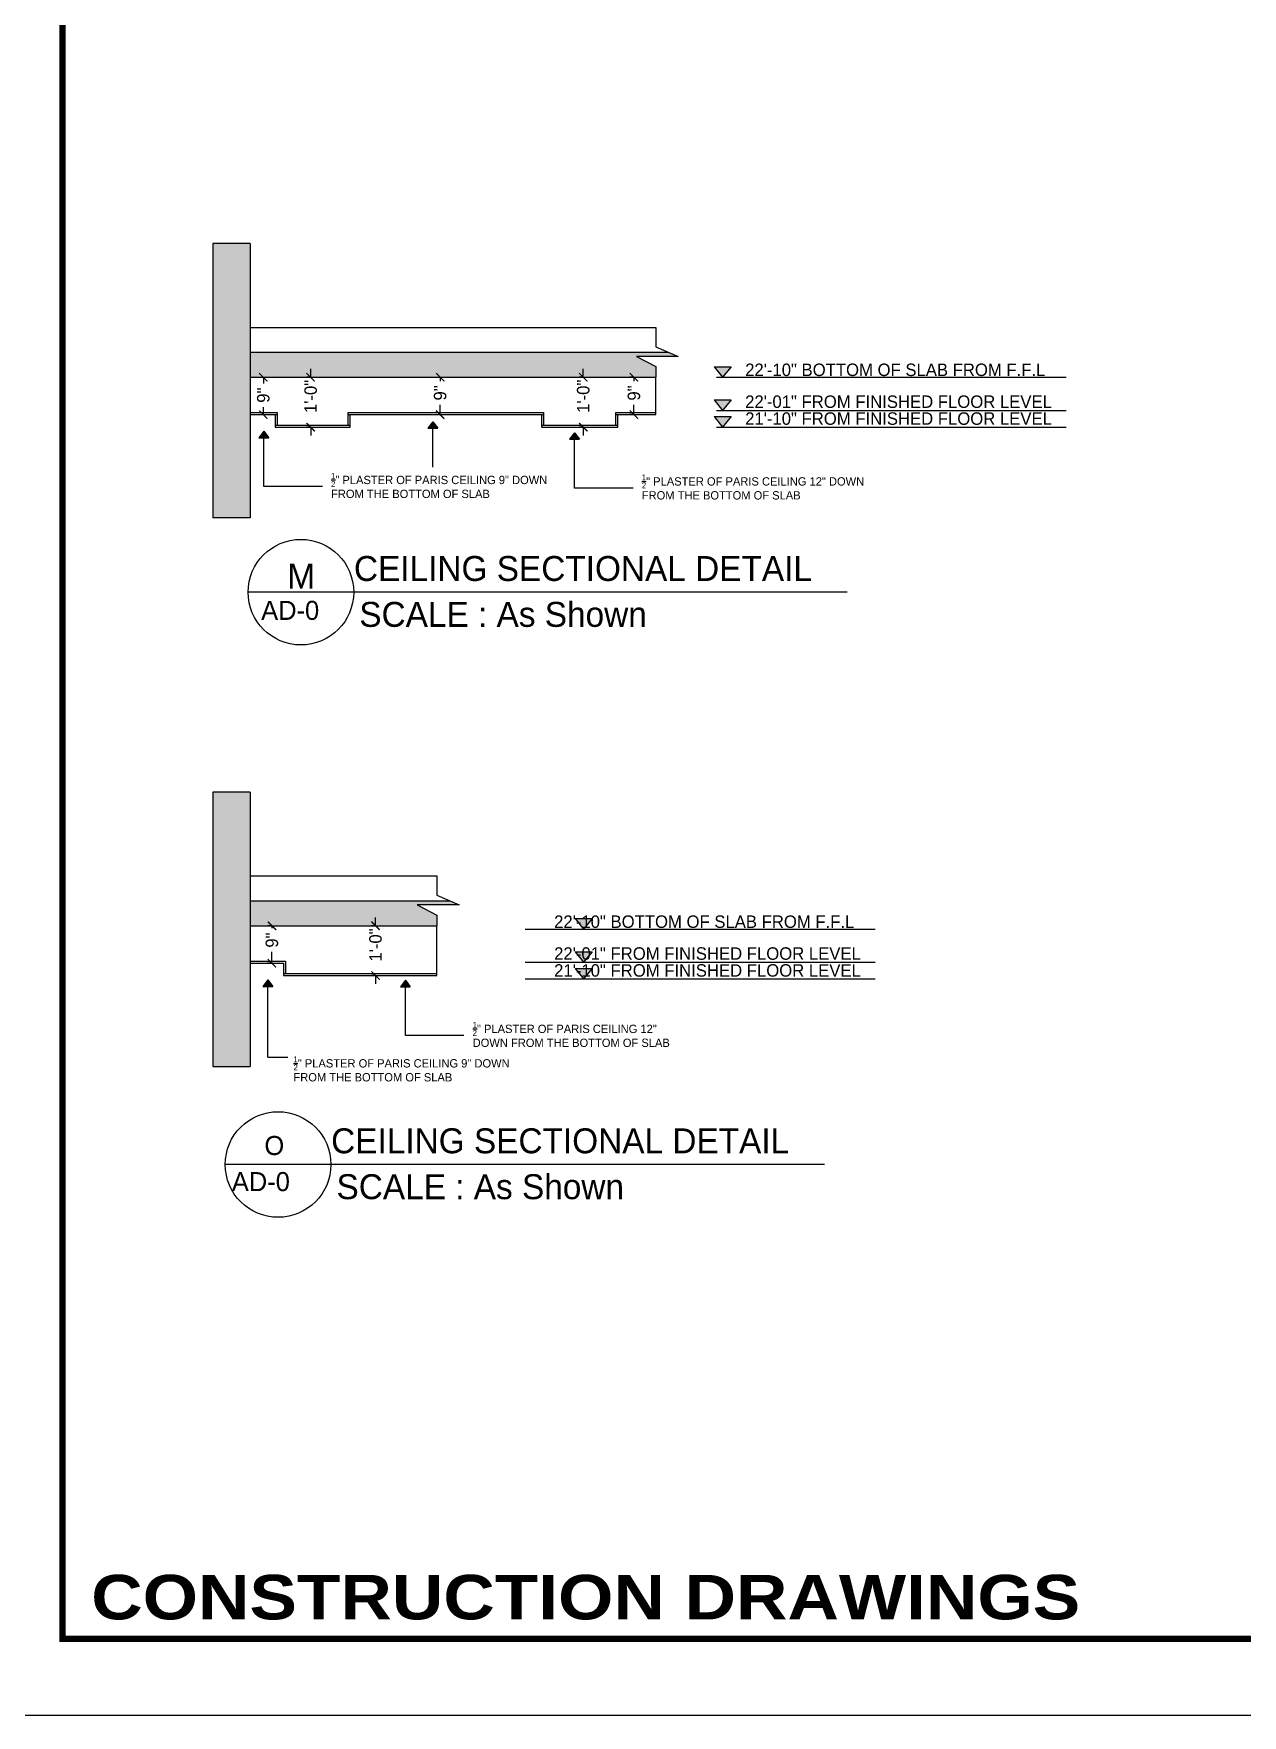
# Model space of a CAD drawing. Extents: x 10753 to 18704, y -5361 to 1140.
# Drawn here: x 15827 to 16117.6, y -2815 to -2410.6 of the extents above; entities that cross this region are included whole.
import ezdxf
from ezdxf.enums import TextEntityAlignment as Align

# ---------------------------------------------------------------- set-up
doc = ezdxf.new("R2010")
doc.units = 0
doc.header["$LTSCALE"] = 30
doc.header["$MEASUREMENT"] = 0
doc.header["$PDMODE"] = 3
doc.layers.get('0').update_dxf_attribs({"linetype": 'CONTINUOUS'})
doc.layers.get('DEFPOINTS').update_dxf_attribs({"linetype": 'CONTINUOUS'})
for name, color, linetype in [('Ceiling Plans', 165, 'CONTINUOUS'), ('CEILING SECTION', 33, 'CONTINUOUS'), ('furniture', 9, 'CONTINUOUS'), ('layout', 2, 'CONTINUOUS'), ('SEAL', 1, 'CONTINUOUS'), ('TEXT', 13, 'CONTINUOUS'), ('TXT', 3, 'CONTINUOUS'), ('WALL', 2, 'CONTINUOUS'), ('Walls Hatch', 51, 'CONTINUOUS'), ('WL', 9, 'CONTINUOUS')]:
    doc.layers.add(name, color=color, linetype=linetype)
doc.styles.add('EE', font='eurr____.ttf')
doc.styles.get("Standard").update_dxf_attribs({"font": 'stylu.ttf', "height": 3})
doc.styles.add('STYLE3', font='ariblk.ttf', dxfattribs={"height": 1})
doc.dimstyles.new('D1', dxfattribs={"dimtxt": 6, "dimasz": 5, "dimexe": 1, "dimexo": 2, "dimgap": 1, "dimtad": 1, "dimdec": 4, "dimzin": 3, "dimdsep": 46, "dimlunit": 4, "dimtxsty": 'Standard', "dimcen": 3, "dimclrd": 7, "dimclre": 7, "dimclrt": 2, "dimadec": 0, "dimazin": 0, "dimtfac": 1, "dimtdec": 4, "dimtofl": 0, "dimtmove": 2, "dimatfit": 3, "dimfxl": 1, "dimfrac": 2, "dimtolj": 1, "dimtzin": 1, "dimarcsym": 0})

# ---------------------------------------------------------------- blocks, each defined once
blk = doc.blocks.new('_ArchTick')
at = {"color": 0, "linetype": 'ByBlock', "const_width": 0.15}
blk.add_lwpolyline([(-0.5, -0.5), (0.5, 0.5)], dxfattribs=at)
blk = doc.blocks.new('*D742')
at = {"layer": 'Ceiling Plans', "color": 4, "lineweight": -2, "transparency": 16777216}
for p, q in [((15959.13, -2493.21), (15959.13, -2491.21)), ((15959.13, -2493.21), (15958.13, -2493.21)), ((15959.13, -2505.21), (15958.13, -2505.21)), ((15959.13, -2505.21), (15959.13, -2507.21))]:
    blk.add_line(p, q, dxfattribs=at)
at = {"layer": 'DEFPOINTS', "color": 0, "transparency": 16777216}
for p in [(15959.13, -2493.21), (15959.18, -2493.21), (15959.18, -2505.21)]:
    blk.add_point(p, dxfattribs=at)
at = {"layer": 'Ceiling Plans', "color": 4, "lineweight": -2, "transparency": 16777216, "xscale": 2, "yscale": 2, "zscale": 2}
for p, rotation in [((15959.13, -2493.21), 270), ((15959.13, -2505.21), 90)]:
    blk.add_blockref('_ArchTick', p, dxfattribs=dict(at, rotation=rotation))
at = {"layer": 'Ceiling Plans', "color": 4, "transparency": 16777216, "insert": (15959.13, -2497.79), "char_height": 3, "attachment_point": 5, "rotation": 90}
blk.add_mtext('\\A1;1\'-0"', dxfattribs=at)
blk = doc.blocks.new('*D743')
at = {"layer": 'Ceiling Plans', "color": 4, "lineweight": -2, "transparency": 16777216}
for p, q in [((15924.73, -2493.21), (15925.73, -2493.21)), ((15924.73, -2493.21), (15924.73, -2494.13)), ((15924.73, -2502.21), (15924.73, -2499.83)), ((15924.73, -2502.21), (15925.73, -2502.21))]:
    blk.add_line(p, q, dxfattribs=at)
at = {"layer": 'DEFPOINTS', "color": 0, "transparency": 16777216}
for p in [(15924.58, -2493.21), (15924.73, -2493.21), (15924.58, -2502.21)]:
    blk.add_point(p, dxfattribs=at)
at = {"layer": 'Ceiling Plans', "color": 4, "lineweight": -2, "transparency": 16777216, "xscale": 2, "yscale": 2, "zscale": 2}
for p, rotation in [((15924.73, -2493.21), 90), ((15924.73, -2502.21), 270)]:
    blk.add_blockref('_ArchTick', p, dxfattribs=dict(at, rotation=rotation))
at = {"layer": 'Ceiling Plans', "color": 4, "transparency": 16777216, "insert": (15924.73, -2496.98), "char_height": 3, "attachment_point": 5, "rotation": 90}
blk.add_mtext('\\A1;9"', dxfattribs=at)
blk = doc.blocks.new('*D744')
at = {"layer": 'Ceiling Plans', "color": 4, "lineweight": -2, "transparency": 16777216}
for p, q in [((15893.59, -2493.21), (15893.59, -2491.21)), ((15893.59, -2493.21), (15892.59, -2493.21)), ((15893.59, -2505.21), (15892.59, -2505.21)), ((15893.59, -2505.21), (15893.59, -2507.21))]:
    blk.add_line(p, q, dxfattribs=at)
at = {"layer": 'DEFPOINTS', "color": 0, "transparency": 16777216}
for p in [(15893.59, -2493.21), (15893.59, -2493.21), (15893.59, -2505.21)]:
    blk.add_point(p, dxfattribs=at)
at = {"layer": 'Ceiling Plans', "color": 4, "lineweight": -2, "transparency": 16777216, "xscale": 2, "yscale": 2, "zscale": 2}
for p, rotation in [((15893.59, -2493.21), 270), ((15893.59, -2505.21), 90)]:
    blk.add_blockref('_ArchTick', p, dxfattribs=dict(at, rotation=rotation))
at = {"layer": 'Ceiling Plans', "color": 4, "transparency": 16777216, "insert": (15893.59, -2497.83), "char_height": 3, "attachment_point": 5, "rotation": 90}
blk.add_mtext('\\A1;1\'-0"', dxfattribs=at)
blk = doc.blocks.new('*D737')
at = {"color": 4, "lineweight": -2, "transparency": 16777216}
for p, q in [((15971.32, -2493.21), (15970.32, -2493.21)), ((15971.32, -2493.21), (15971.32, -2494.15)), ((15971.32, -2502.21), (15970.32, -2502.21)), ((15971.32, -2502.21), (15971.32, -2499.85))]:
    blk.add_line(p, q, dxfattribs=at)
at = {"layer": 'DEFPOINTS', "color": 0, "transparency": 16777216}
for p in [(15971.32, -2493.21), (15971.54, -2493.21), (15971.54, -2502.21)]:
    blk.add_point(p, dxfattribs=at)
at = {"color": 4, "lineweight": -2, "transparency": 16777216, "xscale": 2, "yscale": 2, "zscale": 2}
for p, rotation in [((15971.32, -2493.21), 90), ((15971.32, -2502.21), 270)]:
    blk.add_blockref('_ArchTick', p, dxfattribs=dict(at, rotation=rotation))
at = {"color": 4, "transparency": 16777216, "insert": (15971.32, -2497), "char_height": 3, "attachment_point": 5, "rotation": 90}
blk.add_mtext('\\A1;9"', dxfattribs=at)
blk = doc.blocks.new('*D738')
at = {"layer": 'Ceiling Plans', "color": 4, "lineweight": -2, "transparency": 16777216}
for p, q in [((15909.19, -2625.12), (15909.19, -2623.12)), ((15909.19, -2625.12), (15908.19, -2625.12)), ((15909.19, -2637.12), (15908.19, -2637.12)), ((15909.19, -2637.12), (15909.19, -2639.12))]:
    blk.add_line(p, q, dxfattribs=at)
at = {"layer": 'DEFPOINTS', "color": 0, "transparency": 16777216}
for p in [(15909.19, -2625.12), (15909.19, -2625.12), (15909.19, -2637.12)]:
    blk.add_point(p, dxfattribs=at)
at = {"layer": 'Ceiling Plans', "color": 4, "lineweight": -2, "transparency": 16777216, "xscale": 2, "yscale": 2, "zscale": 2}
for p, rotation in [((15909.19, -2625.12), 270), ((15909.19, -2637.12), 90)]:
    blk.add_blockref('_ArchTick', p, dxfattribs=dict(at, rotation=rotation))
at = {"layer": 'Ceiling Plans', "color": 4, "transparency": 16777216, "insert": (15909.19, -2629.75), "char_height": 3, "attachment_point": 5, "rotation": 90}
blk.add_mtext('\\A1;1\'-0"', dxfattribs=at)
blk = doc.blocks.new('*D739')
at = {"layer": 'Ceiling Plans', "color": 4, "lineweight": -2, "transparency": 16777216}
for p, q in [((15884.28, -2625.12), (15883.28, -2625.12)), ((15884.28, -2625.12), (15884.28, -2625.71)), ((15884.28, -2634.12), (15884.28, -2631.41)), ((15884.28, -2634.12), (15883.28, -2634.12))]:
    blk.add_line(p, q, dxfattribs=at)
at = {"layer": 'DEFPOINTS', "color": 0, "transparency": 16777216}
for p in [(15884.28, -2625.12), (15884.66, -2625.12), (15884.66, -2634.12)]:
    blk.add_point(p, dxfattribs=at)
at = {"layer": 'Ceiling Plans', "color": 4, "lineweight": -2, "transparency": 16777216, "xscale": 2, "yscale": 2, "zscale": 2}
for p, rotation in [((15884.28, -2625.12), 90), ((15884.28, -2634.12), 270)]:
    blk.add_blockref('_ArchTick', p, dxfattribs=dict(at, rotation=rotation))
at = {"layer": 'Ceiling Plans', "color": 4, "transparency": 16777216, "insert": (15884.28, -2628.56), "char_height": 3, "attachment_point": 5, "rotation": 90}
blk.add_mtext('\\A1;9"', dxfattribs=at)
blk = doc.blocks.new('*D740')
at = {"color": 4, "lineweight": -2, "transparency": 16777216}
for p, q in [((15882.21, -2493.21), (15883.21, -2493.21)), ((15882.21, -2493.21), (15882.21, -2494.68)), ((15882.21, -2502.21), (15882.21, -2500.38)), ((15882.21, -2502.21), (15883.21, -2502.21))]:
    blk.add_line(p, q, dxfattribs=at)
at = {"layer": 'DEFPOINTS', "color": 0, "transparency": 16777216}
for p in [(15881.79, -2493.21), (15882.21, -2493.21), (15881.79, -2502.21)]:
    blk.add_point(p, dxfattribs=at)
at = {"color": 4, "lineweight": -2, "transparency": 16777216, "xscale": 2, "yscale": 2, "zscale": 2}
for p, rotation in [((15882.21, -2493.21), 90), ((15882.21, -2502.21), 270)]:
    blk.add_blockref('_ArchTick', p, dxfattribs=dict(at, rotation=rotation))
at = {"color": 4, "transparency": 16777216, "insert": (15882.21, -2497.53), "char_height": 3, "attachment_point": 5, "rotation": 90}
blk.add_mtext('\\A1;9"', dxfattribs=at)

msp = doc.modelspace()

# ---------------------------------------------------------------- hatches: boundary and pattern name
h = msp.add_hatch(color=256)
h.dxf.hatch_style = 1
h.paths.add_polyline_path([(15882.30843, -2506.18686), (15881.1121, -2507.77642), (15883.49906, -2507.77642)])
h = msp.add_hatch(color=256)
h.dxf.hatch_style = 1
h.paths.add_polyline_path([(15922.95435, -2503.90647), (15921.75802, -2505.49604), (15924.14498, -2505.49604)])
h = msp.add_hatch(color=256)
h.dxf.hatch_style = 1
h.paths.add_polyline_path([(15957.0173, -2506.54066), (15955.82097, -2508.13023), (15958.20793, -2508.13023)])
h = msp.add_hatch(color=256)
h.dxf.hatch_style = 1
h.paths.add_polyline_path([(15883.2935, -2638.13244), (15882.09717, -2639.72201), (15884.48414, -2639.72201)])
h = msp.add_hatch(color=256)
h.dxf.hatch_style = 1
h.paths.add_polyline_path([(15916.35255, -2638.19196), (15915.15622, -2639.78153), (15917.54318, -2639.78153)])
at = {"layer": 'TEXT'}
h = msp.add_hatch(color=256, dxfattribs=at)
h.dxf.hatch_style = 1
h.paths.add_polyline_path([(15994.67347, -2502.65313), (15990.59142, -2502.65313), (15992.63245, -2505.18149)])
h.paths.add_polyline_path([(15994.67347, -2498.64344), (15990.59142, -2498.64344), (15992.63245, -2501.1718)])
h.paths.add_polyline_path([(15994.67347, -2490.68129), (15990.59142, -2490.68129), (15992.63245, -2493.20966)])
h = msp.add_hatch(color=256, dxfattribs=at)
h.dxf.hatch_style = 1
h.paths.add_polyline_path([(15957.1826, -2635.36493), (15959.22362, -2637.8933), (15961.26464, -2635.36493)])
h.paths.add_polyline_path([(15961.26464, -2631.35524), (15957.1826, -2631.35524), (15959.22362, -2633.8836)])
h.paths.add_polyline_path([(15961.26464, -2623.3931), (15957.1826, -2623.3931), (15959.22362, -2625.92146)])
at = {"layer": 'Walls Hatch'}
h = msp.add_hatch(color=51, dxfattribs=at)
h.dxf.hatch_style = 1
h.paths.add_polyline_path([(15879.06898, -2461.06014), (15870.06898, -2461.06014), (15870.06898, -2527.05789), (15879.06898, -2527.05789)])
h.paths.add_polyline_path([(15879.06898, -2592.97168), (15870.06898, -2592.97168), (15870.06898, -2658.96943), (15879.06898, -2658.96943)])
h.paths.add_polyline_path([(16134.25424, -2592.97168), (16125.25424, -2592.97168), (16125.25424, -2658.96943), (16134.25424, -2658.96943)])
h.paths.add_polyline_path([(16134.25424, -2461.06014), (16125.25424, -2461.06014), (16125.25424, -2527.05789), (16134.25424, -2527.05789)])
h.paths.add_polyline_path([(16352.98404, -2461.06014), (16343.98404, -2461.06014), (16343.98404, -2527.05789), (16352.98404, -2527.05789)])
h.paths.add_polyline_path([(16398.4395, -2592.97168), (16389.4395, -2592.97168), (16389.4395, -2658.96943), (16398.4395, -2658.96943)])
h.paths.add_polyline_path([(16586.83461, -2461.06014), (16577.83461, -2461.06014), (16577.83461, -2527.05789), (16586.83461, -2527.05789)])
h.paths.add_polyline_path([(16697.10238, -2457.8943), (16688.10238, -2457.8943), (16688.10238, -2523.89206), (16697.10238, -2523.89206)])
h.paths.add_polyline_path([(16652.16924, -2592.97168), (16643.16924, -2592.97168), (16643.16924, -2658.96943), (16652.16924, -2658.96943)])
h = msp.add_hatch(color=253, dxfattribs=at)
h.dxf.hatch_style = 1
h.paths.add_polyline_path([(16746.21311, -2622.55375), (16741.50673, -2620.1212), (16751.55425, -2620.1212), (16749.25771, -2619.1212), (16652.16924, -2619.1212), (16652.16924, -2625.1212), (16746.21311, -2625.1212)])
h.paths.add_polyline_path([(15971.89276, -2488.20966), (15981.94028, -2488.20966), (15979.64375, -2487.20966), (15879.06898, -2487.20966), (15879.06898, -2493.20966), (15976.59914, -2493.20966), (15976.59914, -2490.64221)])
h.paths.add_polyline_path([(15919.21271, -2620.1212), (15929.26023, -2620.1212), (15926.9637, -2619.1212), (15879.06898, -2619.1212), (15879.06898, -2625.1212), (15923.91909, -2625.1212), (15923.91909, -2622.55375)])
h.paths.add_polyline_path([(16231.7844, -2622.55375), (16227.07802, -2620.1212), (16237.12554, -2620.1212), (16234.82901, -2619.1212), (16134.25424, -2619.1212), (16134.25424, -2625.1212), (16231.7844, -2625.1212)])
h.paths.add_polyline_path([(16183.81436, -2488.20966), (16193.86188, -2488.20966), (16191.56535, -2487.20966), (16134.25424, -2487.20966), (16134.25424, -2493.20966), (16188.52074, -2493.20966), (16188.52074, -2490.64221)])
h.paths.add_polyline_path([(16577.83461, -2487.20966), (16352.98404, -2487.20966), (16352.98404, -2493.20966), (16577.83461, -2493.20966)])
h.paths.add_polyline_path([(16745.53778, -2485.04382), (16755.5853, -2485.04382), (16753.28877, -2484.04382), (16697.10238, -2484.04382), (16697.10238, -2490.04382), (16750.24416, -2490.04382), (16750.24416, -2487.47638)])
h.paths.add_polyline_path([(16484.66675, -2620.1212), (16494.71427, -2620.1212), (16492.41773, -2619.1212), (16398.4395, -2619.1212), (16398.4395, -2625.1212), (16489.37313, -2625.1212), (16489.37313, -2622.55375)])
h.paths.add_polyline_path([(16704.86133, -2636.15084), (16704.86133, -2625.2116), (16697.91038, -2625.2116), (16697.91038, -2636.15084)], flags=9)
h.paths.add_polyline_path([(16673.10973, -2631.08651), (16673.10973, -2625.39837), (16666.15878, -2625.39837), (16666.15878, -2631.08651)], flags=9)

# ---------------------------------------------------------------- linework, layer by layer
for p, q in [((15882.30843, -2506.18686), (15881.1121, -2507.77642)), ((15882.30843, -2506.18686), (15882.30843, -2506.18686)), ((15882.30843, -2506.18686), (15883.49906, -2507.77642)), ((15922.95435, -2503.90647), (15921.75802, -2505.49604)), ((15921.75802, -2505.49604), (15924.14498, -2505.49604)), ((15922.95435, -2503.90647), (15922.95435, -2503.90647)), ((15922.95435, -2503.90647), (15924.14498, -2505.49604)), ((15922.95435, -2514.87171), (15922.95435, -2505.49604)), ((15957.0173, -2506.54066), (15955.82097, -2508.13023)), ((15957.0173, -2506.54066), (15957.0173, -2506.54066)), ((15957.0173, -2506.54066), (15958.20793, -2508.13023)), ((15881.1121, -2507.77642), (15883.49906, -2507.77642)), ((15882.30843, -2519.49832), (15882.30843, -2507.77642)), ((15955.82097, -2508.13023), (15958.20793, -2508.13023)), ((15957.0173, -2519.85212), (15957.0173, -2508.13023)), ((15896.40378, -2519.49832), (15882.30843, -2519.49832)), ((15971.11266, -2519.85212), (15957.0173, -2519.85212)), ((15883.2935, -2638.13244), (15882.09717, -2639.72201)), ((15882.09717, -2639.72201), (15884.48414, -2639.72201)), ((15883.2935, -2638.13244), (15883.2935, -2638.13244)), ((15883.2935, -2638.13244), (15884.48414, -2639.72201)), ((15883.2935, -2656.70565), (15883.2935, -2639.72201)), ((15916.35255, -2638.19196), (15915.15622, -2639.78153)), ((15915.15622, -2639.78153), (15917.54318, -2639.78153)), ((15916.35255, -2638.19196), (15916.35255, -2638.19196)), ((15916.35255, -2638.19196), (15917.54318, -2639.78153)), ((15916.35255, -2651.50342), (15916.35255, -2639.78153)), ((15930.44791, -2651.50342), (15916.35255, -2651.50342)), ((15883.2935, -2656.70565), (15888.08856, -2656.70565))]:
    msp.add_line(p, q)
at = {"layer": 'Ceiling Plans'}
for p, q in [((15976.59914, -2502.20966), (15976.59914, -2493.20966)), ((15879.06898, -2501.70966), (15885.56898, -2501.70966)), ((15879.06898, -2502.20966), (15885.56898, -2502.20966)), ((15885.06898, -2502.20966), (15885.06898, -2505.20966)), ((15885.56898, -2501.70966), (15885.56898, -2504.70966)), ((15902.56898, -2504.70966), (15902.56898, -2501.70966)), ((15902.56898, -2501.70966), (15949.56898, -2501.70966)), ((15902.56898, -2502.20966), (15949.56898, -2502.20966)), ((15903.06898, -2502.20966), (15949.06898, -2502.20966)), ((15903.06898, -2505.20966), (15903.06898, -2502.20966)), ((15949.06898, -2502.20966), (15949.06898, -2505.20966)), ((15949.56898, -2501.70966), (15949.56898, -2504.70966)), ((15966.97878, -2501.70966), (15976.59914, -2501.70966)), ((15966.97878, -2504.70966), (15966.97878, -2501.70966)), ((15966.97878, -2502.20966), (15976.59914, -2502.20966)), ((15967.47878, -2505.20966), (15967.47878, -2502.20966)), ((15885.06898, -2504.70966), (15903.06898, -2504.70966)), ((15885.06898, -2505.20966), (15903.06898, -2505.20966)), ((15949.06898, -2504.70966), (15967.47878, -2504.70966)), ((15949.06898, -2505.20966), (15967.47878, -2505.20966)), ((15949.06898, -2505.20966), (15967.06898, -2505.20966)), ((15923.91909, -2637.1212), (15923.91909, -2625.1212)), ((15879.06898, -2633.6212), (15887.54409, -2633.6212)), ((15879.06898, -2634.1212), (15887.04409, -2634.1212)), ((15887.04409, -2634.1212), (15887.04409, -2637.1212)), ((15887.04409, -2636.6212), (15923.91909, -2636.6212)), ((15887.54409, -2633.6212), (15887.54409, -2636.6212)), ((15887.04409, -2637.1212), (15923.91909, -2637.1212)), ((15887.04409, -2637.1212), (15923.91909, -2637.1212))]:
    msp.add_line(p, q, dxfattribs=at)
at = {"layer": 'CEILING SECTION'}
for p, q in [((15976.59914, -2481.20966), (15976.59914, -2485.88392)), ((15879.06898, -2487.20966), (15979.64375, -2487.20966)), ((15976.59914, -2485.88392), (15981.94028, -2488.20966)), ((15981.94028, -2488.20966), (15971.89276, -2488.20966)), ((15971.89276, -2488.20966), (15976.59914, -2490.64221)), ((15976.59914, -2490.64221), (15976.59914, -2493.20966)), ((15879.06898, -2493.20966), (15976.59914, -2493.20966)), ((15923.91909, -2613.1212), (15923.91909, -2617.79546)), ((15879.06898, -2619.1212), (15926.9637, -2619.1212)), ((15929.26023, -2620.1212), (15919.21271, -2620.1212)), ((15919.21271, -2620.1212), (15923.91909, -2622.55375)), ((15923.91909, -2617.79546), (15929.26023, -2620.1212)), ((15923.91909, -2622.55375), (15923.91909, -2625.1212)), ((15879.06898, -2625.1212), (15923.91909, -2625.1212))]:
    msp.add_line(p, q, dxfattribs=at)
at = {"layer": 'furniture', "color": 8}
for p, q in [((16022.58704, -2544.89632), (15878.53681, -2544.89632)), ((16017.10537, -2682.52986), (15873.05514, -2682.52986))]:
    msp.add_line(p, q, dxfattribs=at)
for centre in [(15891.23633, -2544.89632), (15885.75466, -2682.52986)]:
    msp.add_circle(centre, 12.69953, dxfattribs=at)
at = {"layer": 'SEAL', "color": 1}
msp.add_lwpolyline([(17020.32461, -2006.1532), (17020.32461, -2815.00686), (15815.56292, -2815.00686), (15815.56292, -2006.1532)], close=True, dxfattribs=at)
at = {"layer": 'TEXT', "color": 0}
for p, q in [((15990.59142, -2490.68129), (15994.67347, -2490.68129)), ((15990.59142, -2490.68129), (15992.63245, -2493.20966)), ((15994.67347, -2490.68129), (15992.63245, -2493.20966)), ((15991.13067, -2493.20966), (16075.2487, -2493.20966)), ((15990.59142, -2498.64344), (15994.67347, -2498.64344)), ((15990.59142, -2498.64344), (15992.63245, -2501.1718)), ((15994.67347, -2498.64344), (15992.63245, -2501.1718)), ((15990.59142, -2502.65313), (15992.63245, -2505.18149)), ((15990.59142, -2502.65313), (15994.67347, -2502.65313)), ((15991.13067, -2501.1718), (16075.2487, -2501.1718)), ((15994.67347, -2502.65313), (15992.63245, -2505.18149)), ((15991.13067, -2505.18149), (16075.2487, -2505.18149)), ((15957.1826, -2623.3931), (15961.26464, -2623.3931)), ((15957.1826, -2623.3931), (15959.22362, -2625.92146)), ((15961.26464, -2623.3931), (15959.22362, -2625.92146)), ((15945.19891, -2625.92146), (16029.31694, -2625.92146)), ((15957.1826, -2631.35524), (15961.26464, -2631.35524)), ((15957.1826, -2631.35524), (15959.22362, -2633.8836)), ((15961.26464, -2631.35524), (15959.22362, -2633.8836)), ((15945.19891, -2633.8836), (16029.31694, -2633.8836)), ((15957.1826, -2635.36493), (15961.26464, -2635.36493)), ((15957.1826, -2635.36493), (15959.22362, -2637.8933)), ((15961.26464, -2635.36493), (15959.22362, -2637.8933)), ((15945.19891, -2637.8933), (16029.31694, -2637.8933))]:
    msp.add_line(p, q, dxfattribs=at)
at = {"layer": 'WALL'}
for p, q in [((15870.06898, -2461.06014), (15870.06898, -2527.05789)), ((15879.06898, -2461.06014), (15870.06898, -2461.06014)), ((15879.06898, -2461.06014), (15879.06898, -2527.05789)), ((15879.06898, -2527.05789), (15870.06898, -2527.05789)), ((15870.06898, -2592.97168), (15870.06898, -2658.96943)), ((15879.06898, -2592.97168), (15870.06898, -2592.97168)), ((15879.06898, -2592.97168), (15879.06898, -2658.96943)), ((15870.06898, -2658.96943), (15879.06898, -2658.96943))]:
    msp.add_line(p, q, dxfattribs=at)
at = {"layer": 'WALL', "color": 4}
for p, q in [((15879.06898, -2481.20966), (15976.59914, -2481.20966)), ((15879.06898, -2613.1212), (15923.91909, -2613.1212))]:
    msp.add_line(p, q, dxfattribs=at)
at = {"layer": 'WL', "const_width": 1.53192}
msp.add_lwpolyline([(17001.94157, -2024.53624), (17001.94157, -2796.62382), (15833.94596, -2796.62382), (15833.94596, -2024.53624)], close=True, dxfattribs=at)

# ---------------------------------------------------------------- texts
at = {"layer": 'layout', "char_height": 4.579156, "attachment_point": 1, "style": 'EE'}
for insert in [(15881.68879, -2546.98435), (15874.63731, -2684.35649)]:
    msp.add_mtext_dynamic_manual_height_columns('{\\C0;AD-0}', width=31.0716794, gutter_width=45, heights=[0], dxfattribs=dict(at, insert=insert))
at = {"layer": 'layout', "insert": (15882.48033, -2675.66579), "char_height": 4.579156, "attachment_point": 1, "rotation": 359.7603176, "style": 'EE'}
msp.add_mtext_dynamic_manual_height_columns('{\\C0;O}', width=21.3389558, gutter_width=45, heights=[0], dxfattribs=at)
at = {"layer": 'TEXT', "color": 0, "attachment_point": 1, "style": 'EE'}
for s, width, insert, char_height in [('22\'-10" BOTTOM OF SLAB FROM F.F.L', 74.082993, (15998.05189, -2489.92369), 3), ('22\'-01" FROM FINISHED FLOOR LEVEL', 74.082993, (15998.05189, -2497.58688), 3), ('21\'-10" FROM FINISHED FLOOR LEVEL', 74.082993, (15998.05189, -2501.65132), 3), ('\\A1;{\\H0.7x;\\S1/2;}" PLASTER OF PARIS CEILING 9" DOWN FROM THE BOTTOM OF SLAB', 53.4310813, (15898.4945, -2516.22945), 2), ('\\A1;{\\H0.7x;\\S1/2;}" PLASTER OF PARIS CEILING 12" DOWN FROM THE BOTTOM OF SLAB', 53.4310813, (15973.20337, -2516.58325), 2), ('CEILING SECTIONAL DETAIL', 118.1124775, (15903.99157, -2536.20505), 6), ('SCALE : As Shown', 118.1124775, (15905.28355, -2547.23696), 6), ('22\'-10" BOTTOM OF SLAB FROM F.F.L', 74.082993, (15952.12013, -2622.63549), 3), ('22\'-01" FROM FINISHED FLOOR LEVEL', 74.082993, (15952.12013, -2630.29868), 3), ('21\'-10" FROM FINISHED FLOOR LEVEL', 74.082993, (15952.12013, -2634.36312), 3), ('\\A1;{\\H0.7x;\\S1/2;}" PLASTER OF PARIS CEILING 12" DOWN FROM THE BOTTOM OF SLAB', 52.4119817, (15932.53862, -2648.23455), 2), ('\\A1;{\\H0.7x;\\S1/2;}" PLASTER OF PARIS CEILING 9" DOWN FROM THE BOTTOM OF SLAB', 52.4119817, (15889.44886, -2656.52477), 2), ('CEILING SECTIONAL DETAIL', 118.1124775, (15898.5099, -2673.83859), 6), ('SCALE : As Shown', 118.1124775, (15899.80188, -2684.8705), 6)]:
    msp.add_mtext_dynamic_manual_height_columns(s, width=width, gutter_width=45, heights=[0], dxfattribs=dict(at, insert=insert, char_height=char_height))
at = {"layer": 'TXT', "insert": (15887.962, -2538.03225), "char_height": 6, "attachment_point": 1, "style": 'EE'}
msp.add_mtext_dynamic_manual_height_columns('{\\C0;M}', width=21.3389558, gutter_width=45, heights=[0], dxfattribs=at)
at = {"layer": 'WALL', "color": 1, "style": 'STYLE3'}
msp.add_text('CONSTRUCTION DRAWINGS', height=10.7088719, dxfattribs=at).set_placement((15959.71931, -2791.92667), align=Align.CENTER)

# ---------------------------------------------------------------- dimensions: what is measured, and where the dimension line sits
for base, p1, p2, picture, middle in [((15882.20989, -2493.20966), (15881.79263, -2502.20966), (15881.79263, -2493.20966), '*D740', (15882.20989, -2497.5327)), ((15971.31913, -2493.20966), (15971.53896, -2502.20966), (15971.53896, -2493.20966), '*D737', (15971.31913, -2497.00265))]:
    dim = msp.add_linear_dim(base=base, p1=p1, p2=p2, angle=90, dimstyle='D1', override={"dimtxt": 3, "dimasz": 2, "dimexo": 9, "dimblk": 'ArchTick', "dimclrd": 4, "dimclre": 4, "dimclrt": 4, "dimldrblk": 'ArchTick', "dimfxlon": 1})
    dim.commit()
    dim.dimension.update_dxf_attribs({"geometry": picture, "text_midpoint": middle, "dimtype": 160})
at = {"layer": 'Ceiling Plans'}
for base, p1, p2, picture, middle in [((15893.59427, -2493.20966), (15893.59427, -2505.20966), (15893.59427, -2493.20966), '*D744', (15893.59427, -2497.83464)), ((15959.13357, -2493.20966), (15959.18098, -2505.20966), (15959.18098, -2493.20966), '*D742', (15959.13357, -2497.78948)), ((15924.72709, -2493.20966), (15924.5848, -2502.20966), (15924.5848, -2493.20966), '*D743', (15924.72709, -2496.98281)), ((15884.28085, -2625.1212), (15884.65608, -2634.1212), (15884.65608, -2625.1212), '*D739', (15884.28085, -2628.55774)), ((15909.18645, -2625.1212), (15909.18645, -2637.1212), (15909.18645, -2625.1212), '*D738', (15909.18645, -2629.74618))]:
    dim = msp.add_linear_dim(base=base, p1=p1, p2=p2, angle=90, dimstyle='D1', override={"dimtxt": 3, "dimasz": 2, "dimexo": 9, "dimblk": 'ArchTick', "dimclrd": 4, "dimclre": 4, "dimclrt": 4, "dimldrblk": 'ArchTick', "dimfxlon": 1}, dxfattribs=at)
    dim.commit()
    dim.dimension.update_dxf_attribs({"geometry": picture, "text_midpoint": middle, "dimtype": 160})

doc.saveas('drawing.dxf')
